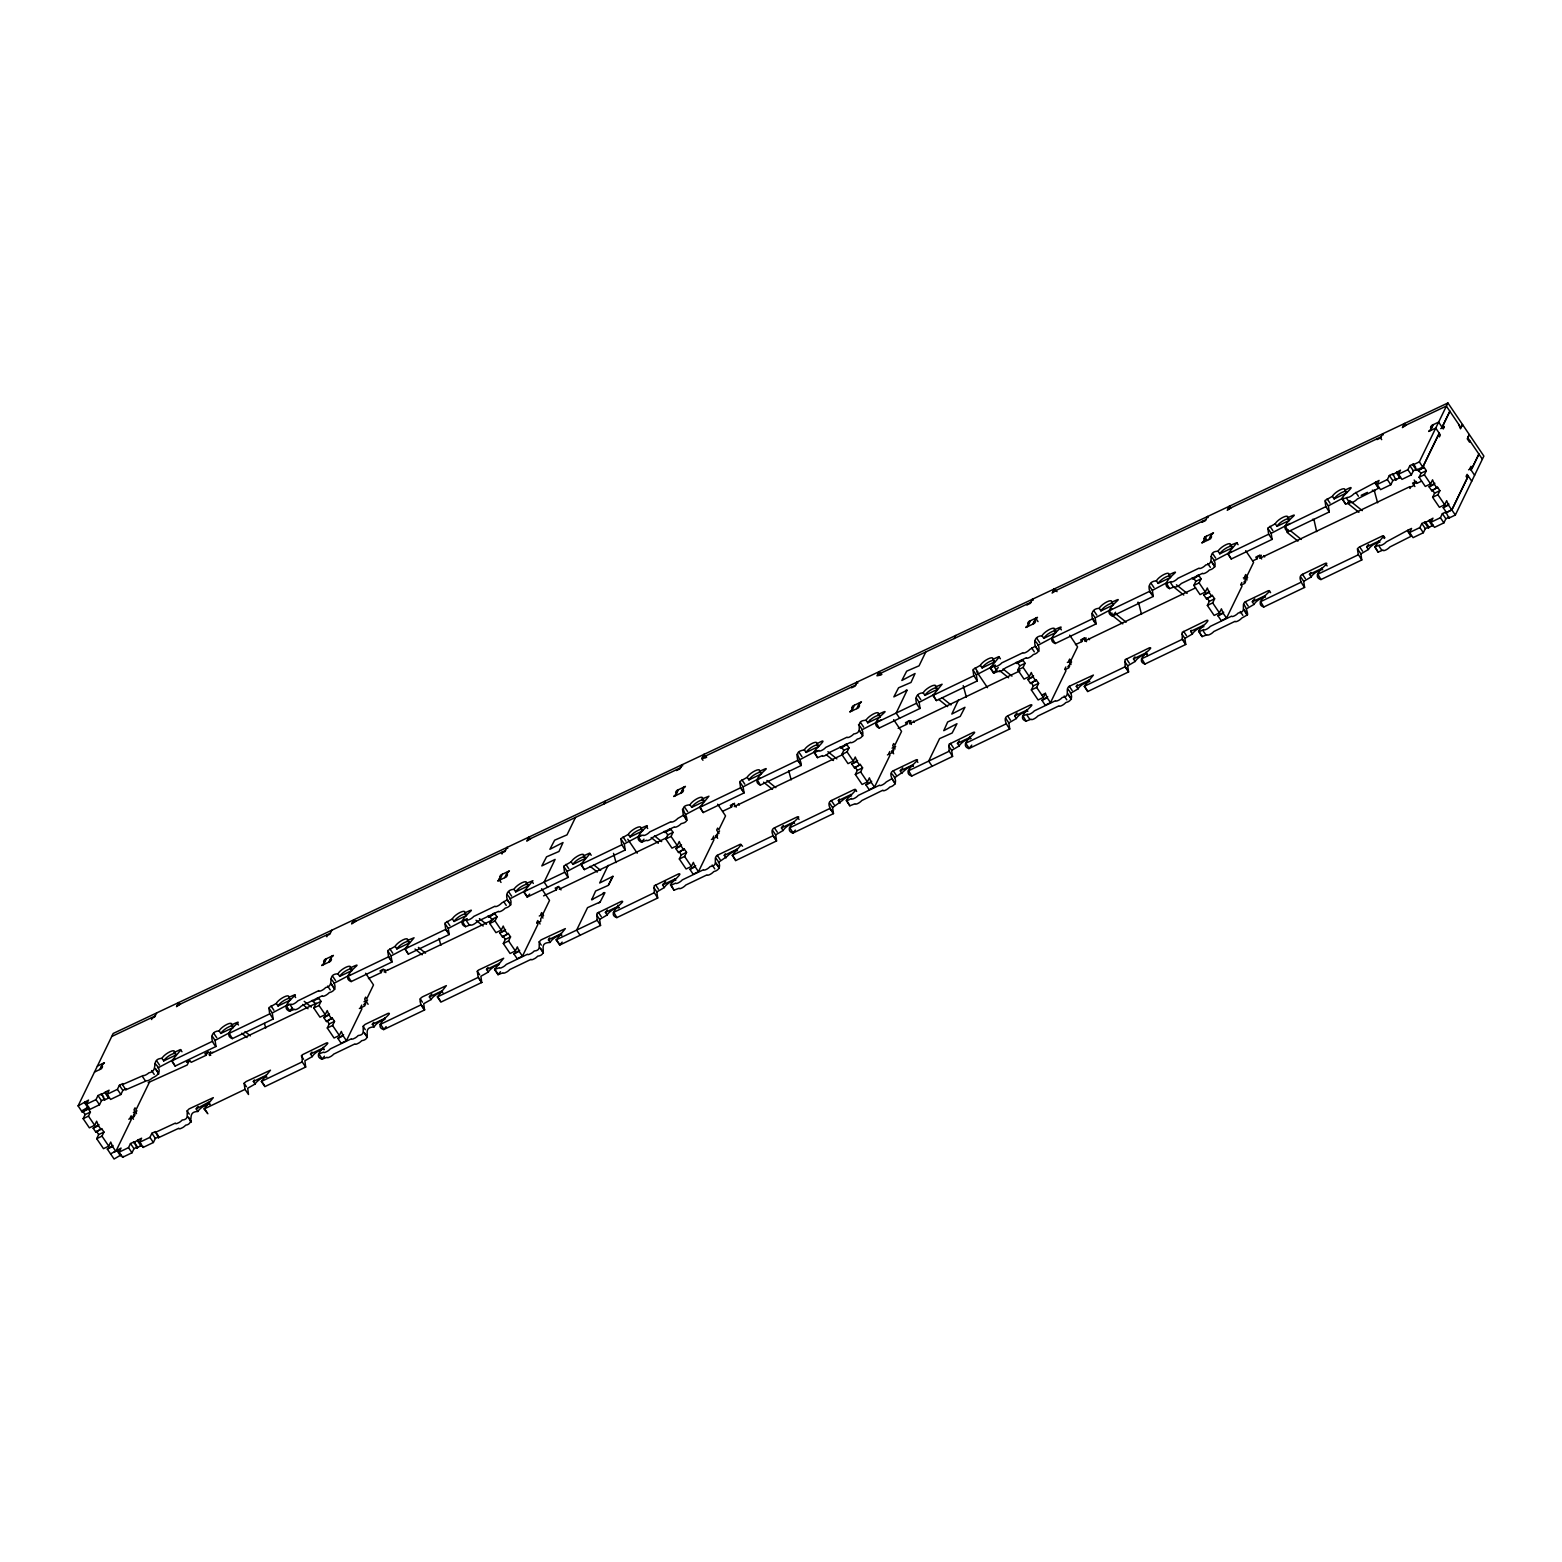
<?xml version="1.0" encoding="UTF-8"?>
<svg xmlns="http://www.w3.org/2000/svg" width="1562" height="1562" viewBox="0 0 1562 1562"><rect width="100%" height="100%" fill="white"/><g stroke="black" fill="none" stroke-linecap="round" stroke-linejoin="round"><path stroke-width="1.5" d="M155.009 1063.585C162.409 1070.517 158.992 1075.007 152.354 1077.975A4.335 1.269 -34.1 0 1 146.711 1080.689L125.878 1089.749L122.402 1084.614L143.216 1075.535A4.335 1.269 -34.1 0 0 148.878 1072.821C159.617 1070.751 149.757 1059.075 161.96 1058.314A7.576 2.226 -34.1 0 1 169.848 1051.812A7.576 2.226 -34.1 0 1 174.28 1052.398L180.431 1049.566L181.993 1051.753M158.387 1137.761L158.894 1136.745L155.36 1138.425L153.388 1142.505L143.118 1147.426L139.643 1142.291L149.913 1137.37L151.885 1133.29L155.399 1131.591L158.387 1137.761L178.869 1128.233A4.335 1.269 -34.1 0 0 180.645 1128.565L182.734 1127.569A4.335 1.269 -34.1 0 0 185.624 1125.206C195.758 1123.566 185.605 1111.714 197.944 1111.48L198.374 1110.777A7.556 2.206 -34.1 0 1 202.181 1107.165L208.917 1103.924A7.556 2.206 -34.1 0 1 210.167 1104.119M207.883 1113.765L204.173 1108.961L245.019 1089.358L244.102 1083.286L246.035 1081.587L270.48 1070.185L261.401 1081.431L302.188 1061.906L302.149 1054.858L326.419 1042.986C333.624 1041.366 309.627 1055.072 322.006 1059.192L327.063 1057.298A4.335 1.269 -34.1 0 0 328.723 1057.474L330.793 1056.478A4.335 1.269 -34.1 0 0 333.702 1054.116L355.004 1043.885A4.335 1.269 -34.1 0 0 356.663 1044.041L358.752 1043.045A4.335 1.269 -34.1 0 0 361.642 1040.702C373.455 1039.003 360.471 1027.484 373.962 1026.976L375.915 1024.535A7.576 2.226 -34.1 0 1 383.998 1019.615L384.935 1019.4M318.531 1054.057L323.568 1052.144A4.335 1.269 -34.1 0 0 325.247 1052.319L327.317 1051.324A4.335 1.269 -34.1 0 0 330.207 1048.961L351.509 1038.73A4.335 1.269 -34.1 0 0 353.188 1038.906L355.257 1037.91A4.335 1.269 -34.1 0 0 358.147 1035.547C367.226 1034.766 360.256 1027.366 365.196 1024.36L388.079 1013.367C394.971 1012.137 371.287 1025.473 383.686 1029.592L424.513 1009.989L423.732 1003.722L431.132 999.524A7.576 2.226 -34.1 0 1 441.167 992.163M445.365 924.157L448.274 928.453L449.173 934.525L408.346 954.128L404.87 948.974L445.697 929.37L444.897 923.103L452.316 918.905A7.576 2.226 -34.1 0 1 460.204 912.384A7.576 2.226 -34.1 0 1 464.636 912.989C484.864 903.422 451.769 921.17 465.515 926.676L470.572 924.763A4.335 1.269 -34.1 0 0 473.227 924.528A4.335 1.269 -34.1 0 0 477.211 921.58L498.512 911.349A4.335 1.269 -34.1 0 0 501.168 911.115A4.335 1.269 -34.1 0 0 505.151 908.166C512.648 906.409 512.668 900.102 507.025 894.557M478.851 977.988L481.721 982.459L480.901 976.27L488.32 972.052A7.576 2.226 -34.1 0 1 493.065 967.386A7.576 2.226 -34.1 0 1 499.293 964.496L498.883 963.578A7.615 2.226 -34.1 0 0 499.02 963.266M510.325 903.793C505.17 899.458 504.663 889.618 513.996 889.305A7.576 2.226 -34.1 0 1 521.884 882.784A7.576 2.226 -34.1 0 1 526.316 883.389L532.915 880.695L523.739 891.843L564.546 872.318L563.745 866.051L571.165 861.853A7.576 2.226 -34.1 0 1 579.053 855.332A7.576 2.226 -34.1 0 1 583.485 855.917L589.655 853.106L591.197 855.273M561.715 934.877A7.615 2.226 -34.1 0 0 560.953 934.896L560.016 935.091A7.576 2.226 -34.1 0 0 551.933 940.012L549.98 942.452C536.137 942.882 549.687 954.519 537.66 956.178A4.335 1.269 -34.1 0 1 534.77 958.541L532.681 959.537A4.335 1.269 -34.1 0 1 531.021 959.361L509.72 969.592A4.335 1.269 -34.1 0 1 506.81 971.954L504.741 972.95A4.335 1.269 -34.1 0 1 503.081 972.775L498.024 974.688L494.549 969.533L499.586 967.639A4.335 1.269 -34.1 0 0 501.265 967.815L503.335 966.8A4.335 1.269 -34.1 0 0 506.225 964.457L527.526 954.226A4.335 1.269 -34.1 0 0 529.206 954.382L531.275 953.386A4.335 1.269 -34.1 0 0 534.165 951.024C543.225 950.262 536.293 942.862 541.213 939.836L565.346 928.609L556.248 939.855L597.055 920.33L596.996 913.282L621.266 901.411C628.49 899.79 604.474 913.477 616.873 917.616L657.7 898.013L656.801 891.941L653.892 887.665M742.536 846.233L740.427 844.202L717.231 855.332C712.448 858.319 719.379 865.895 710.183 866.519A4.335 1.269 -34.1 0 1 706.219 869.468A4.335 1.269 -34.1 0 1 703.544 869.702L682.243 879.933A4.335 1.269 -34.1 0 1 678.259 882.881A4.335 1.269 -34.1 0 1 675.604 883.116C659.945 891.18 685.933 871.791 678.455 873.959L654.185 885.83L654.283 892.722L613.397 912.481M740.232 782.582L743.121 786.877L744.039 792.93L703.212 812.552L699.717 807.398L740.564 787.795L739.763 781.527L747.183 777.329A7.576 2.226 -34.1 0 1 755.071 770.808A7.576 2.226 -34.1 0 1 759.503 771.413C779.731 761.846 746.616 779.575 760.382 785.1L801.208 765.478C801.443 757.511 791.251 752.22 804.352 749.877A7.576 2.226 -34.1 0 1 812.26 743.356A7.576 2.226 -34.1 0 1 816.672 743.961C836.295 732.402 802.028 759.562 818.996 750.443A4.315 1.269 -34.1 0 0 821.788 750.365A4.315 1.269 -34.1 0 0 825.751 747.397L847.053 737.186A4.315 1.269 -34.1 0 0 849.728 736.932A4.315 1.269 -34.1 0 0 853.692 733.984C865.504 732.305 852.54 720.765 866.031 720.258A7.576 2.226 -34.1 0 1 870.268 715.943A7.576 2.226 -34.1 0 1 876.633 712.76A7.576 2.226 -34.1 0 1 878.332 714.361L880.089 716.919L867.769 722.835L866.031 720.258M776.041 839.829C773.698 837.408 769.207 829.988 774.401 827.88L797.284 816.887C804.469 815.266 780.61 828.914 792.891 833.112L833.483 813.607L832.566 807.554L829.656 803.258M894.87 782.777C892.546 780.336 888.036 772.936 893.249 770.808L916.133 759.835C923.298 758.136 899.322 771.96 911.739 776.041L952.566 756.438L951.648 750.365L948.759 746.089M973.419 670.625L976.328 674.901L977.226 680.973L936.399 700.577L932.924 695.441L973.751 675.819L972.95 669.551L980.37 665.353A7.576 2.226 -34.1 0 1 988.258 658.832A7.576 2.226 -34.1 0 1 992.69 659.437L998.86 656.606L1000.402 658.793M1038.379 650.241C1033.224 645.907 1032.716 636.085 1042.03 635.754A7.576 2.226 -34.1 0 1 1049.937 629.232A7.576 2.226 -34.1 0 1 1054.37 629.837C1074.636 620.231 1041.385 638.136 1055.248 643.524L1096.075 623.902L1095.157 617.849L1092.268 613.554M1268.285 529.03L1271.175 533.325L1272.093 539.398L1231.266 559.001L1227.771 553.846L1268.617 534.243L1267.817 527.976L1275.236 523.778A7.576 2.226 -34.1 0 1 1283.124 517.256A7.576 2.226 -34.1 0 1 1287.557 517.862C1307.667 508.314 1274.885 526.023 1288.435 531.549L1329.262 511.945L1328.364 505.873L1325.455 501.578M1377.098 484.493L1387.368 479.573L1389.34 475.492L1392.855 473.813L1395.842 479.964L1396.35 478.948L1392.816 480.647L1390.844 484.708L1380.574 489.648L1377.098 484.493L1379.07 480.432L1353.805 493.865A4.335 1.269 -34.1 0 1 1350.369 496.54A4.335 1.269 -34.1 0 1 1347.401 497.341C1329.184 505.268 1364.797 479.3 1344.726 490.409A7.576 2.226 -34.1 0 0 1340.294 489.804A7.576 2.226 -34.1 0 0 1332.406 496.325L1324.986 500.523L1325.845 506.654L1284.999 526.335M180.88 1049.879L171.664 1060.949L175.159 1066.085L215.986 1046.481C210.87 1041.893 209.035 1031.369 219.129 1030.881A7.576 2.226 -34.1 0 1 227.017 1024.36A7.576 2.226 -34.1 0 1 231.449 1024.965C251.716 1015.359 218.465 1033.263 232.328 1038.632L273.155 1019.029L272.257 1012.957L269.347 1008.681M228.853 1033.497L269.679 1013.894L268.879 1007.627L276.298 1003.429A7.576 2.226 -34.1 0 1 284.186 996.907A7.576 2.226 -34.1 0 1 288.619 997.513C308.768 987.945 275.908 1005.655 289.497 1011.18L294.554 1009.286A4.335 1.269 -34.1 0 0 297.21 1009.052A4.335 1.269 -34.1 0 0 301.193 1006.104L322.377 995.716A4.335 1.269 -34.1 0 0 325.15 995.638A4.335 1.269 -34.1 0 0 329.133 992.69C336.631 990.913 336.65 984.626 331.007 979.062M286.061 1005.967L291.059 1004.151A4.335 1.269 -34.1 0 0 293.715 1003.897A4.335 1.269 -34.1 0 0 297.698 1000.949L318.882 990.581A4.335 1.269 -34.1 0 0 321.674 990.484A4.335 1.269 -34.1 0 0 325.638 987.535C335.81 985.895 325.697 974.083 337.978 973.809A7.576 2.226 -34.1 0 1 345.866 967.288A7.576 2.226 -34.1 0 1 350.298 967.893C370.565 958.307 337.314 976.211 351.177 981.58L392.003 961.977L391.086 955.905L388.196 951.609M347.682 976.426L388.528 956.823L387.727 950.555L395.147 946.357A7.576 2.226 -34.1 0 1 403.035 939.836A7.576 2.226 -34.1 0 1 407.467 940.441L414.067 937.766L404.948 948.817M878.352 714.342C898.56 704.813 865.407 722.464 879.23 728.029L920.057 708.426C914.942 703.837 913.106 693.313 923.201 692.806A7.576 2.226 -34.1 0 1 931.089 686.284A7.576 2.226 -34.1 0 1 935.521 686.889L942.12 684.215L932.924 695.441M1096.075 623.902C1090.823 619.333 1089.241 608.692 1099.218 608.301A7.576 2.226 -34.1 0 1 1107.107 601.78A7.576 2.226 -34.1 0 1 1111.539 602.385C1131.532 592.779 1098.926 610.527 1112.417 616.053L1153.244 596.45L1152.346 590.377L1149.437 586.101M1152.736 595.337C1147.562 591.002 1147.074 581.162 1156.388 580.849A7.576 2.226 -34.1 0 1 1164.276 574.328A7.576 2.226 -34.1 0 1 1168.708 574.933C1188.936 565.366 1155.841 583.095 1169.587 588.601L1174.644 586.707A4.335 1.269 -34.1 0 0 1177.299 586.472A4.335 1.269 -34.1 0 0 1181.282 583.524L1202.584 573.293A4.335 1.269 -34.1 0 0 1205.239 573.059A4.335 1.269 -34.1 0 0 1209.222 570.11C1216.72 568.334 1216.739 562.047 1211.097 556.502M1166.111 583.466L1171.149 581.572A4.335 1.269 -34.1 0 0 1173.804 581.318A4.335 1.269 -34.1 0 0 1177.787 578.37L1199.089 568.138A4.335 1.269 -34.1 0 0 1201.744 567.904A4.335 1.269 -34.1 0 0 1205.727 564.956C1216.388 563.589 1205.513 551.464 1218.048 551.23A7.576 2.226 -34.1 0 1 1225.955 544.708A7.576 2.226 -34.1 0 1 1230.368 545.314L1236.987 542.639L1227.869 553.69M620.797 838.794L624.292 843.929L625.19 850.001L584.364 869.604L580.888 864.469L621.715 844.847L620.915 838.599L628.334 834.381A7.576 2.226 -34.1 0 1 636.242 827.88A7.576 2.226 -34.1 0 1 640.654 828.465C660.765 818.918 627.983 836.627 641.533 842.152L646.59 840.258A4.315 1.269 -34.1 0 0 649.245 840.024A4.315 1.269 -34.1 0 0 653.228 837.076L674.53 826.845A4.315 1.269 -34.1 0 0 677.186 826.591A4.315 1.269 -34.1 0 0 681.169 823.643C697.179 820.636 672.441 806.343 690.013 804.781A7.576 2.226 -34.1 0 1 697.902 798.26A7.576 2.226 -34.1 0 1 702.314 798.865L708.933 796.19L699.815 807.242M638.097 836.939L643.095 835.104A4.315 1.269 -34.1 0 0 645.77 834.869A4.315 1.269 -34.1 0 0 649.733 831.921L671.035 821.69A4.315 1.269 -34.1 0 0 673.71 821.456A4.315 1.269 -34.1 0 0 677.674 818.508L683.375 815.247L682.477 809.175M756.906 779.946L797.733 760.343L796.815 754.27M908.244 770.906L949.091 751.283L949.032 744.254L973.302 732.363C980.35 730.489 956.764 744.469 968.909 748.588L1009.735 728.985L1008.837 722.913L1005.928 718.618M1009.735 728.985C1007.685 726.31 1001.984 718.325 1007.607 715.904L1030.49 704.911C1037.695 703.31 1013.699 716.997 1026.078 721.136L1031.135 719.223A4.315 1.269 -34.1 0 0 1033.79 718.989A4.315 1.269 -34.1 0 0 1037.773 716.04L1059.075 705.809A4.315 1.269 -34.1 0 0 1061.73 705.575A4.315 1.269 -34.1 0 0 1065.714 702.627C1073.211 700.869 1073.231 694.563 1067.588 689.018M1022.602 715.982L1027.64 714.088A4.315 1.269 -34.1 0 0 1030.315 713.854A4.315 1.269 -34.1 0 0 1034.278 710.905L1055.58 700.674A4.315 1.269 -34.1 0 0 1058.255 700.44A4.315 1.269 -34.1 0 0 1062.219 697.492C1071.22 696.711 1064.425 689.35 1069.267 686.304L1093.4 675.057L1084.301 686.304L1125.109 666.779L1125.05 659.75L1149.32 647.859C1156.485 646.238 1132.723 659.828 1144.926 664.065L1185.753 644.462L1184.855 638.389L1181.946 634.113M1141.49 658.852L1182.278 639.327L1182.239 632.278L1206.508 620.407C1213.85 618.337 1188.272 637.335 1203.658 629.564A4.315 1.269 -34.1 0 0 1206.333 629.33A4.315 1.269 -34.1 0 0 1210.296 626.382L1231.598 616.15A4.315 1.269 -34.1 0 0 1234.273 615.916A4.315 1.269 -34.1 0 0 1238.236 612.968C1247.433 612.343 1240.501 604.767 1245.285 601.78L1268.168 590.787C1275.236 589.089 1251.67 603.088 1263.775 607.013L1304.602 587.41L1303.684 581.337L1300.795 577.042M1304.602 587.41C1302.532 584.735 1296.851 576.729 1302.454 574.328L1325.337 563.335C1332.562 561.734 1308.565 575.421 1320.944 579.561L1361.771 559.957L1360.873 553.885L1357.964 549.59M1317.449 574.406L1358.296 554.803L1357.378 548.731L1359.311 547.051L1382.839 535.746L1384.947 537.777M832.976 812.494C830.633 810.073 826.142 802.653 831.335 800.545L854.219 789.552C861.658 787.307 835.865 807.085 851.505 798.455A4.335 1.269 -34.1 0 0 854.277 798.377A4.335 1.269 -34.1 0 0 858.26 795.409L879.562 785.198A4.335 1.269 -34.1 0 0 882.237 784.944A4.335 1.269 -34.1 0 0 886.201 781.996L891.941 778.677M621.774 844.71L625.19 850.001M1243.938 609.707C1250.576 623.199 1246.671 606.329 1243.606 604.494M331.398 984.138L334.307 988.316M445.756 929.234L448.665 933.412M1268.656 534.106L1272.093 539.398M191.384 1121.809L188.494 1117.396M424.552 1009.911C422.228 1007.49 417.074 999.329 422.365 996.907L446.361 985.622L437.419 996.907L440.855 1002.14L481.721 982.459M740.603 787.658L743.532 791.817M958.463 699.893L951.824 714.049L964.965 707.293L960.24 716.392L947.665 721.976L943.76 730.665L956.959 723.714L952.156 733.008L939.582 738.611L928.668 761.104L932.143 766.239M547.598 887.255L544.123 882.12L555.115 859.412L541.819 865.914L546.544 856.835L558.962 851.485L563.023 842.543L549.883 849.279L554.627 840.2L567.026 834.85L575.46 817.453M899.634 718.227L896.158 713.092L907.112 690.228L893.855 696.886L898.58 687.788L910.997 682.457L915.059 673.515L901.86 680.466L906.663 671.172L919.061 665.822L925.778 651.959M580.107 935.267L576.632 930.132L587.546 907.639L600.12 902.035L604.924 892.742L591.725 899.692L595.63 891.004L608.204 885.42L612.929 876.321L599.671 882.979L608.145 865.368M846.331 800.623L849.826 805.777L855.117 803.747A4.335 1.269 -34.1 0 0 857.772 803.512A4.335 1.269 -34.1 0 0 861.755 800.564L882.94 790.177A4.335 1.269 -34.1 0 0 885.713 790.099A4.335 1.269 -34.1 0 0 889.696 787.15C897.057 785.276 897.193 779.067 891.57 773.541M523.7 891.922L527.195 897.057L568.021 877.453L567.104 871.381L564.214 867.105M1084.262 686.382L1087.757 691.517L1128.584 671.914L1127.666 665.842L1124.777 661.566M556.209 939.933L559.704 945.069L600.53 925.465L599.613 919.393L596.723 915.117M999.309 656.919L990.093 667.989L993.569 673.124L998.626 671.23A4.335 1.269 -34.1 0 0 1001.281 670.996A4.335 1.269 -34.1 0 0 1005.264 668.028L1026.449 657.661A4.335 1.269 -34.1 0 0 1029.221 657.563A4.335 1.269 -34.1 0 0 1033.204 654.615C1040.565 652.76 1040.702 646.531 1035.079 641.006M154.911 1132.606L175.393 1123.098A4.335 1.269 -34.1 0 0 177.17 1123.41L179.239 1122.414A4.335 1.269 -34.1 0 0 182.129 1120.052C191.15 1119.31 184.296 1111.832 189.178 1108.864L213.311 1097.637L204.173 1108.961M590.026 853.574L580.927 864.391M741.384 844.515L732.266 855.332L735.722 860.564L776.548 840.942L775.631 834.889L772.741 830.593M1383.795 536.059L1374.677 546.876L1378.114 552.108L1383.053 550.058A4.315 1.269 -34.1 0 0 1385.826 549.961A4.315 1.269 -34.1 0 0 1389.809 547.012L1411.052 536.293L1408.065 530.123L1411.579 528.444L1409.607 532.505L1413.083 537.66L1423.353 532.72L1425.325 528.659L1428.859 526.96L1425.364 521.825L1421.85 523.504L1419.878 527.585L1409.607 532.505M197.944 1111.48L196.207 1108.903L208.761 1102.128A7.576 2.226 -34.1 0 0 208.722 1101.893M600.53 925.465L597.114 920.057M732.266 855.332L773.092 835.729M797.733 760.343L801.208 765.478M1067.92 694.231L1071.415 699.366M212.53 1041.268L171.664 1060.949M215.986 1046.481L215.068 1040.409L212.178 1036.133M187.85 1116.791L191.365 1121.867M245.019 1089.358L248.495 1094.493L247.714 1088.226L255.114 1084.028A7.576 2.226 -34.1 0 1 259.878 1079.342A7.576 2.226 -34.1 0 1 266.106 1076.472M331.339 984.275L334.834 989.429M261.362 1081.509L264.837 1086.644L305.664 1067.041L304.883 1060.774L312.302 1056.576A7.576 2.226 -34.1 0 1 317.691 1051.46A7.576 2.226 -34.1 0 1 324.037 1049M388.528 956.823L392.003 961.977M445.697 929.37L449.173 934.525M462.04 921.521L467.077 919.627A4.335 1.269 -34.1 0 0 469.732 919.393A4.335 1.269 -34.1 0 0 473.716 916.445L495.017 906.214A4.335 1.269 -34.1 0 0 497.692 905.98A4.335 1.269 -34.1 0 0 501.656 903.031L507.396 899.692M437.419 996.907L478.206 977.382L477.289 971.31L478.499 970.08L503.686 958.228L494.588 969.455M568.021 877.453L564.604 872.045M539.866 947.783L543.361 952.918M683.375 815.247L686.87 820.382M740.564 787.795L744.039 792.93M814.075 752.493L817.551 757.648L822.491 755.598A4.315 1.269 -34.1 0 0 825.263 755.5A4.315 1.269 -34.1 0 0 829.227 752.552L850.548 742.321A4.315 1.269 -34.1 0 0 853.203 742.087A4.315 1.269 -34.1 0 0 857.187 739.138C865.641 737.576 863.474 729.649 858.495 724.67M916.601 703.212L875.735 722.894M920.057 708.426L919.139 702.353L916.25 698.077M990.093 667.989L995.014 665.939A4.335 1.269 -34.1 0 0 997.786 665.842A4.335 1.269 -34.1 0 0 1001.769 662.893L1023.071 652.662A4.335 1.269 -34.1 0 0 1025.746 652.428A4.335 1.269 -34.1 0 0 1029.709 649.48L1035.45 646.141M1038.906 651.354L1035.411 646.219M1108.981 610.84L1149.808 591.237M1211.429 561.695L1214.924 566.85M670.567 885.029L674.042 890.164L679.099 888.27A4.335 1.269 -34.1 0 0 681.754 888.036A4.335 1.269 -34.1 0 0 685.738 885.068L707.039 874.857A4.335 1.269 -34.1 0 0 709.695 874.603A4.335 1.269 -34.1 0 0 713.678 871.655C721.175 869.897 721.195 863.591 715.552 858.046M789.415 827.958L830.027 808.394M895.397 783.89L891.902 778.735M1006.299 723.772L965.472 743.375M1128.584 671.914L1125.109 666.779M1182.278 639.327L1185.753 644.462M1301.146 582.196L1260.319 601.8M121.035 1154.904L114.085 1159.024L107.29 1149.046L112.562 1146.508L110.726 1142.056L108.754 1146.137L103.483 1148.675L96.707 1138.678L101.979 1136.14L103.971 1132.059L101.647 1128.623L95.868 1132.177L93.173 1128.213L98.445 1125.675L96.629 1121.223L94.657 1125.304L89.366 1127.842L83.157 1118.665L88.448 1116.127L90.42 1112.066L88.097 1108.629L82.317 1112.183L78.1 1105.876L111.722 1036.504M1439.227 433.182L1422.845 467.018L1416.383 470.103L1412.907 464.968L1419.35 461.864L1447.915 402.976L1483.9 456.124L1482.318 459.228M1442.097 427.266L1449.887 411.177M1471.131 470.123L1478.902 454.054M1432.94 525.008L1428.351 527.976L1424.876 522.84L1432.979 518.174L1430.987 522.235L1440.398 517.725L1442.39 513.644L1445.904 511.965L1448.892 518.115L1455.354 515.03L1482.377 459.189L1467.714 437.653L1469.295 434.548M99.773 1069.521L102.662 1063.585M78.1 1105.876L88.565 1100.078L86.593 1104.139L96.004 1099.628L97.976 1095.548L101.51 1093.869L103.834 1097.285M82.317 1112.183L88.097 1108.629M81.536 1111.031L88.526 1106.911M83.157 1118.665L85.129 1114.585L90.42 1112.066M125.878 1089.749L126.366 1088.734L122.851 1090.432L120.879 1094.493L110.609 1099.433L107.134 1094.279L109.106 1090.217L105.591 1091.897L108.579 1098.066L104.498 1100.019L101.51 1093.869M101.003 1094.884L105.591 1091.897M85.051 1101.757L90.069 1109.293L99.48 1104.764L101.471 1100.702L104.986 1099.004L104.498 1100.019M93.173 1128.213L98.953 1124.66M95.868 1132.177L101.647 1128.623M107.134 1094.279L117.404 1089.358L119.376 1085.278L122.89 1083.579L122.402 1084.614M96.707 1138.678L98.679 1134.598L103.971 1132.059M107.29 1149.046L113.05 1145.493M133.844 1116.361L134.176 1113.628L136.929 1110.758L133.395 1112.437M149.581 1081.9L136.148 1109.547L134.996 1107.848L134 1109.879L136.519 1113.647M110.57 1153.908L121.075 1148.07L119.102 1152.151L128.514 1147.64L130.486 1143.56L134.02 1141.861L136.909 1146.157M128.767 1119.212L134.039 1116.693L135.015 1114.643L133.258 1115.502M117.56 1149.769L122.578 1157.286L123.086 1156.271M139.643 1142.291L141.615 1138.21L138.1 1139.909L141.576 1145.044L137.007 1148.031L134.02 1141.861M122.578 1157.286L131.989 1152.776L133.981 1148.695L137.495 1147.016L137.007 1148.031M133.512 1142.876L138.1 1139.909M143.118 1147.426L143.606 1146.41M323.471 964.711L326.341 958.775M328.742 962.172L331.632 956.237M312.127 1000.383L315.719 1003.936L313.747 1007.998L319.956 1017.174L325.228 1014.636L327.219 1010.575L329.035 1015.007L323.764 1017.545L326.458 1021.528L332.218 1017.975L334.541 1021.392L332.569 1025.473L327.298 1028.011L334.053 1038.008L339.344 1035.469L341.317 1031.408L343.152 1035.84L337.861 1038.379L341.16 1043.24L346.432 1040.702L361.915 1008.837L360.744 1007.119L361.74 1005.088M312.908 1001.515L318.687 997.962L320.991 1001.398L319.019 1005.459L313.747 1007.998M323.764 1017.545L329.523 1013.992M326.458 1021.528L332.218 1017.975M327.298 1028.011L329.27 1023.93L334.541 1021.392M337.861 1038.379L343.64 1034.825M500.465 878.156L497.731 881.046L506.518 876.809L507.513 874.779L505.756 875.618M499.489 880.207L502.359 874.251M504.76 877.668L507.65 871.733M488.145 915.859L488.926 917.011L494.705 913.458L497.009 916.874L495.037 920.955L489.765 923.493L495.974 932.651L501.246 930.132L503.237 926.051L505.053 930.503L499.781 933.041L502.476 937.005L508.236 933.451L510.559 936.888L508.587 940.949L503.315 943.487L510.071 953.484L515.362 950.965L517.334 946.884L519.17 951.336L513.878 953.874L517.178 958.736L522.45 956.198L537.933 924.313L536.762 922.595L537.758 920.565L540.081 924.001M489.765 923.493L491.737 919.413L497.009 916.874M488.926 917.011L494.705 913.458M499.781 933.041L505.541 929.488M502.476 937.005L508.236 933.451M503.315 943.487L505.287 939.426L510.559 936.888M513.878 953.874L519.658 950.321M539.28 915.996L542.795 914.297L549.531 900.415L541.623 888.719M543.576 915.488L540.823 918.378L540.686 921.443L537.172 923.122M612.929 876.321L608.516 885.107M675.506 795.683L678.377 789.747M680.778 793.145L683.668 787.209M664.162 831.335L664.943 832.487L670.723 828.934L673.027 832.37L671.055 836.431L665.783 838.97L671.992 848.146L677.264 845.608L679.255 841.527L681.071 845.979L675.799 848.517L678.494 852.501L684.254 848.947L686.577 852.364L684.605 856.445L679.333 858.983L686.089 868.98L691.38 866.441L693.352 862.361L695.188 866.812L689.896 869.351L693.196 874.212L698.468 871.674L713.951 839.809L712.78 838.091L713.775 836.041M665.783 838.97L667.755 834.909L673.027 832.37M664.943 832.487L670.723 828.934M675.799 848.517L681.559 844.964M678.494 852.501L684.254 848.947M679.333 858.983L681.305 854.902L686.577 852.364M689.896 869.351L695.676 865.797M717.661 838.306L715.923 835.729L719.574 830.984M851.524 711.159L854.394 705.223M856.796 708.64L859.686 702.685M840.18 746.831L840.961 747.964L846.741 744.41L849.045 747.847L847.073 751.927L841.801 754.446L848.01 763.623L853.282 761.084L855.273 757.023L857.089 761.475L851.817 763.994L854.512 767.977L860.271 764.423L862.595 767.86L860.623 771.921L855.332 774.459L862.107 784.456L867.398 781.918L869.37 777.856L871.205 782.308L865.914 784.846L869.214 789.689L874.486 787.15L889.969 755.286L888.798 753.567L889.793 751.537M841.801 754.446L843.773 750.385L849.045 747.847M840.961 747.964L846.741 744.41M851.817 763.994L857.577 760.44M854.512 767.977L860.271 764.423M855.332 774.459L857.323 770.378L862.595 767.86M865.914 784.846L871.694 781.293M893.679 753.782L891.941 751.205L895.592 746.46L892.078 748.159M1027.542 626.655L1030.412 620.719M1032.814 624.117L1035.704 618.181L1038.027 621.598M1016.198 662.308L1016.979 663.459L1022.759 659.906L1025.062 663.323L1023.09 667.404L1017.819 669.942L1024.028 679.119L1029.299 676.58L1031.291 672.5L1033.107 676.951L1027.835 679.49L1030.51 683.453L1036.289 679.9L1038.613 683.336L1036.641 687.417L1031.35 689.935L1038.125 699.952L1043.416 697.413L1045.388 693.333L1047.223 697.784L1041.932 700.323L1045.232 705.184L1050.504 702.646L1065.987 670.762L1064.815 669.063L1065.811 667.013M1017.819 669.942L1019.791 665.861L1025.062 663.323M1016.979 663.459L1022.759 659.906M1027.835 679.49L1033.595 675.936M1030.51 683.453L1036.289 679.9M1031.35 689.935L1033.341 685.874L1038.613 683.336M1041.932 700.323L1047.711 696.769M1067.334 662.444L1070.849 660.765L1077.585 646.863L1069.677 635.168M1071.61 661.956L1067.959 666.701L1069.716 665.861L1068.74 667.892L1065.206 669.571M1210.726 535.707L1213.479 532.818L1204.673 537.035L1203.697 539.085L1205.454 538.226M1203.56 542.131L1206.43 536.196M1208.832 539.593L1211.721 533.657M1192.216 577.803L1192.997 578.936L1198.757 575.382L1201.08 578.819L1199.108 582.88L1193.837 585.418L1200.046 594.595L1205.317 592.057L1207.289 587.995L1209.125 592.428L1203.853 594.966L1206.528 598.949L1212.307 595.395L1214.631 598.812L1212.659 602.893L1207.367 605.431L1214.143 615.428L1219.434 612.89L1221.406 608.829L1223.241 613.28L1217.95 615.799L1221.25 620.661L1226.521 618.122L1242.005 586.258L1240.833 584.539L1241.829 582.509M1193.837 585.418L1195.809 581.357L1201.08 578.819M1192.997 578.936L1198.757 575.382M1203.853 594.966L1209.613 591.412M1206.528 598.949L1212.307 595.395M1207.367 605.431L1209.359 601.35L1214.631 598.812M1217.95 615.799L1223.729 612.245M1243.352 577.94L1246.867 576.241L1253.603 562.359L1245.695 550.664M1342.129 498.942L1345.604 504.096L1350.896 502.495A4.335 1.269 -34.1 0 0 1353.844 501.675A4.335 1.269 -34.1 0 0 1357.28 499L1378.543 488.281L1375.556 482.111M1392.367 474.828L1400.47 470.162L1398.478 474.223L1407.889 469.713L1409.881 465.632L1413.395 463.953L1415.719 467.37M1395.842 479.964L1400.431 476.996M1412.907 464.968L1413.395 463.953M1430.46 430.585L1433.33 424.649M1396.936 471.841L1401.973 479.378L1411.384 474.848L1413.356 470.787L1416.871 469.088L1416.383 470.103M1417.476 469.654L1421.049 473.208L1419.077 477.269L1425.286 486.446L1430.577 483.908L1432.549 479.827L1434.385 484.279L1429.093 486.817L1431.788 490.8L1437.567 487.246L1439.891 490.663L1437.899 494.744L1432.627 497.282L1439.403 507.279L1444.674 504.741L1446.666 500.68L1448.482 505.112L1443.21 507.65L1446.49 512.512L1451.781 509.973L1467.245 478.109L1466.093 476.39L1467.089 474.34L1471.736 481.194M1422.748 467.116L1438.231 435.232L1439.383 436.95L1440.379 434.919L1435.732 428.047L1428.683 431.444L1431.436 428.554M1449.829 411.333L1443.093 425.215L1444.245 426.934L1443.268 428.984L1438.622 422.111L1431.573 425.489L1430.577 427.539L1432.354 426.68M1418.237 470.787L1424.017 467.233L1426.34 470.67L1424.368 474.731L1419.077 477.269M1458.635 424.337L1460.47 428.789L1462.442 424.708M1374.677 546.876L1379.676 545.06A4.315 1.269 -34.1 0 0 1382.35 544.826A4.315 1.269 -34.1 0 0 1386.314 541.877L1408.065 530.123M1429.093 486.817L1434.873 483.263M1431.788 490.8L1437.567 487.246M1432.627 497.282L1434.599 493.201L1439.891 490.663M1424.876 522.84L1425.364 521.825M1469.217 434.705L1467.245 438.785L1469.569 442.222L1470.057 441.187M1428.351 527.976L1428.859 526.96M1443.21 507.65L1448.97 504.096M1429.445 519.853L1434.482 527.39L1443.893 522.86L1445.865 518.799L1449.38 517.1L1448.892 518.115M1468.592 469.771L1472.107 468.092L1478.863 454.191M1468.26 476.059L1451.938 509.739L1445.416 512.98M1455.354 515.03L1448.482 505.112M212.666 1052.768L316.305 1003.234M387.825 970.041L493.612 919.471M151.709 1019.537L151.651 1017.643M151.124 1018.678L154.618 1017.018L156.727 1012.879M179.493 1003.839L178.615 1002.55L176.526 1006.67L180.548 1003.995M148.214 1082.622L187.147 1065.03L189.236 1060.891M186.503 1062.277L190.017 1060.618L191.169 1062.336L206.067 1055.307L207.629 1052.202M209.62 1055.541L210.616 1051.597M326.849 936.79L326.809 934.896M326.282 935.931L329.777 934.271L331.886 930.151M355.706 921.248L351.665 923.943L353.773 919.803L354.633 921.092M368.456 978.593L381.206 972.579L382.788 969.475M385.248 969.885L384.193 971.954L388.079 969.514M502.007 854.063L501.949 852.169M501.441 853.203L504.936 851.544L507.045 847.405M530.846 838.521L526.824 841.196L528.932 837.076L529.791 838.364M543.596 895.866L556.365 889.832L557.946 886.728M559.782 888.212L559.255 889.247L667.657 837.252M603.928 804L605.509 800.896M676.932 769.5L676.405 770.535L679.919 768.894L682.008 764.755L682.711 765.79M682.203 764.677L680.622 767.762L527.351 840.161M702.959 760.264L701.807 758.546L704.091 754.329M705.575 756.379L706.707 757.14M723.011 811.108L731.524 807.085L733.086 804M734.843 805.523L734.316 806.558L843.129 754.368M852.091 686.772L851.563 687.807L855.078 686.148L857.343 681.93M878 673.749L878.527 672.714M879.23 671.601L876.965 675.799L881.046 675.018M880.734 673.632L881.866 674.413M898.17 728.38L906.663 724.358L908.244 721.253M911.037 720.726L909.474 723.811L1020.123 670.762M954.226 638.526L955.807 635.422M1027.425 603.947L1026.898 604.982L1030.393 603.322L1032.502 599.203L1033.204 600.218M1054.389 588.854L1052.124 593.072L1056.146 590.377L1057.005 591.666M1075.437 644.637L1081.822 641.611L1083.403 638.526M1086.195 637.979L1084.633 641.084L1195.613 587.859M1141.51 614.374L1138.542 602.463M1202.408 521.298L1201.881 522.333L1205.376 520.673L1207.66 516.456M1229.548 506.127L1227.263 510.325L1231.305 507.65M1252.724 560.895L1256.98 558.884L1258.562 555.779M1261.354 555.252L1259.773 558.337L1410.056 486.563L1410.115 488.457M1287.439 532.134L1288.416 530.201M1316.649 531.627L1313.896 519.326M1377.547 438.551L1377.04 439.586L1380.535 437.926L1382.8 433.728M1348.416 503.335L1349.783 500.621L1362.279 510.657M1462.52 424.552L1460.939 427.637L1446.334 406.061L1403.125 426.485L1404.707 423.38L1402.422 427.597L1406.444 424.903M1377.625 502.827L1374.482 491.308L1375.263 489.765M1409.549 487.598L1413.044 485.938L1415.133 481.818L1415.836 482.834M1031.974 600.238L1032.502 599.203M209.035 1054.682L212.94 1052.261M175.159 1066.085L172.464 1061.477M232.328 1038.632L229.634 1034.024M351.177 981.58L348.482 976.972M322.006 1059.192L324.466 1056.224M408.346 954.128L405.651 949.52M383.686 1029.592L386.126 1026.624M465.515 926.676L462.84 922.049M527.195 897.057L529.635 894.089M498.024 974.688L500.484 971.72M584.364 869.604L581.669 864.997M559.704 945.069L562.144 942.101M641.533 842.152L643.993 839.184M616.873 917.616L614.178 913.009M703.212 812.552L700.518 807.925M674.042 890.164L671.367 885.556M760.382 785.1L757.687 780.473M735.722 860.564L733.027 855.937M817.551 757.648L814.876 753.021M792.891 833.112L795.331 830.125M879.23 728.029L876.536 723.421M849.826 805.777L847.131 801.15M936.399 700.577L933.705 695.969M911.739 776.041L909.045 771.433M993.569 673.124L998.255 667.521M968.909 748.588L971.798 745.094M1055.248 643.524L1052.554 638.897M1026.078 721.136L1023.403 716.528M1112.417 616.053L1115.6 612.206M1169.587 588.601L1166.912 583.993M1144.926 664.065L1142.232 659.457M1231.266 559.001L1228.572 554.393M1198.62 631.478L1202.096 636.613L1199.421 632.005M1288.435 531.549L1285.741 526.941M1263.775 607.013L1261.081 602.405M1345.604 504.096L1342.929 499.489M1320.944 579.561L1318.25 574.953M1378.114 552.108L1375.439 547.481M289.497 1011.18L291.957 1008.212M1087.757 691.517L1085.063 686.909M373.962 1026.976L372.4 1024.067M549.98 942.452L548.652 939.192A7.38 2.167 -34.1 0 1 549.297 938.352A7.556 2.206 -34.1 0 1 549.746 937.903M196.207 1108.903L196.617 1108.2A7.576 2.226 -34.1 0 1 198.159 1106.462M157.899 1067.861L174.71 1059.016M215.068 1040.409L229.809 1032.56M272.257 1012.957L289.068 1004.112M333.917 983.357L350.728 974.493M391.086 955.905L407.916 947.041M448.274 928.453L467.175 918.593M509.934 898.833L526.745 889.989M624.292 843.929L641.103 835.084M599.613 919.393L607.149 915A7.576 2.226 -34.1 0 1 613.202 909.474A7.576 2.226 -34.1 0 1 619.411 907.62M685.952 814.329L702.763 805.465M656.801 891.941L664.338 887.548A7.576 2.226 -34.1 0 1 669.083 882.862A7.576 2.226 -34.1 0 1 675.292 879.992M718.461 862.341L727.072 856.425A7.576 2.226 -34.1 0 1 736.034 850.587M800.31 759.425L817.121 750.561M775.631 834.889L783.167 830.476A7.576 2.226 -34.1 0 1 787.912 825.81A7.576 2.226 -34.1 0 1 794.14 822.92M861.97 729.805L880.87 719.945M832.566 807.554L842.055 800.72A7.576 2.226 -34.1 0 1 850.138 795.8M919.139 702.353L935.97 693.508M894.479 777.817L903.09 771.901A7.576 2.226 -34.1 0 1 912.989 765.868M976.328 674.901L995.209 665.041M951.648 750.365L959.185 745.972A7.595 2.226 -34.1 0 1 964.691 740.778L969.221 738.611A7.595 2.226 -34.1 0 1 970.939 738.396M1037.988 645.301L1052.729 637.433M1008.837 722.913L1016.374 718.52A7.595 2.226 -34.1 0 1 1021.86 713.326L1027.347 710.964M1095.157 617.849L1111.988 608.985M1070.497 693.313L1078.034 688.901A7.576 2.226 -34.1 0 1 1082.271 684.586L1089.007 681.344A7.576 2.226 -34.1 0 1 1089.768 681.344M1152.346 590.377L1167.068 582.528M1127.666 665.842L1135.203 661.448A7.595 2.226 -34.1 0 1 1140.709 656.274L1145.239 654.087A7.595 2.226 -34.1 0 1 1147.484 654.068M1214.006 560.778L1230.817 551.933M1184.855 638.389L1192.392 633.996A7.595 2.226 -34.1 0 1 1197.878 628.822L1202.428 626.635A7.595 2.226 -34.1 0 1 1203.365 626.44M1271.175 533.325L1290.075 523.465M1246.515 608.789L1254.052 604.396A7.576 2.226 -34.1 0 1 1258.289 600.062L1264.088 597.035M1328.364 505.873L1343.086 498.024M1303.684 581.337L1311.221 576.944A7.576 2.226 -34.1 0 1 1315.458 572.61L1321.257 569.583A7.576 2.226 -34.1 0 1 1322.213 569.369M1360.873 553.885L1368.41 549.492A7.595 2.226 -34.1 0 1 1373.896 544.298L1378.445 542.131M567.104 871.381L583.934 862.536M743.121 786.877L759.952 778.013M437.516 996.751L440.484 1000.949M556.365 939.68L559.333 943.897M431.854 994.037L430.878 994.974A7.615 2.226 -34.1 0 0 430.39 995.463M869.722 720.414L870.229 719.926A7.634 2.226 -34.1 0 1 872.631 718.071A7.576 2.226 -34.1 0 1 877.805 715.474M1017.096 713.033L1016.569 713.502A7.576 2.226 -34.1 0 0 1016.12 713.971M1254.774 598.91L1254.266 599.378A7.576 2.226 -34.1 0 0 1253.388 600.296M600.12 902.035L598.91 902.875M603.069 893.073L604.24 892.527M113.831 1152.346L115.451 1151.565M1202.096 636.613L1207.153 634.719A4.315 1.269 -34.1 0 0 1209.808 634.484A4.315 1.269 -34.1 0 0 1213.791 631.536L1235.093 621.305A4.315 1.269 -34.1 0 0 1237.748 621.071A4.315 1.269 -34.1 0 0 1241.731 618.103L1247.433 614.862M97.371 1066.124L104.42 1062.726L101.686 1065.616M100.769 1067.471L102.526 1066.631L101.55 1068.662L94.501 1072.059M325.365 960.806L323.607 961.665L324.584 959.615L333.389 955.397L330.636 958.267M501.382 876.302L499.625 877.141L500.601 875.11L509.407 870.874L506.654 873.763M677.4 791.778L675.643 792.617L676.619 790.587L685.425 786.369L682.672 789.24M853.418 707.274L851.661 708.113L852.637 706.083L861.443 701.846L858.69 704.735M1029.436 622.75L1027.679 623.589L1028.655 621.559L1037.461 617.341L1034.708 620.212M324.447 962.68L321.713 965.55L330.5 961.333L331.495 959.302L329.738 960.142M676.483 793.652L673.749 796.522L682.535 792.305L683.531 790.274L681.774 791.114M852.501 709.128L849.767 712.018L858.553 707.781L859.549 705.751L857.792 706.59M1028.518 624.624L1025.785 627.494L1034.571 623.277L1035.567 621.227L1033.81 622.086M1204.536 540.101L1201.803 542.99L1210.589 538.753L1211.585 536.723L1209.828 537.562M1440.73 428.632L1444.245 426.934M161.96 1058.314L163.698 1060.891L176.018 1054.975A7.576 2.226 -34.1 0 0 176.155 1054.662M219.129 1030.881L220.867 1033.439L233.187 1027.523L231.449 1024.965M276.298 1003.429L278.036 1005.987L290.376 1000.071A7.576 2.226 -34.1 0 0 290.493 999.778M337.978 973.809L339.715 976.387L352.036 970.471A7.576 2.226 -34.1 0 0 352.251 969.865M395.147 946.357L396.885 948.935L409.205 943.018L407.467 940.441M452.316 918.905L454.054 921.482L466.374 915.566A7.576 2.226 -34.1 0 0 466.511 915.254M513.996 889.305L515.733 891.863L528.054 885.947L526.316 883.389M572.903 864.411L585.223 858.495A7.576 2.226 -34.1 0 0 585.164 857.03L584.93 856.913A7.634 2.226 -34.1 0 0 582.977 857.03A7.576 2.226 -34.1 0 0 577.764 859.647A7.634 2.226 -34.1 0 0 575.363 861.502L574.855 861.99A7.576 2.226 -34.1 0 0 572.922 864.411L571.165 861.853M630.072 836.959L642.412 831.043A7.576 2.226 -34.1 0 0 642.353 829.578L642.119 829.461A7.576 2.226 -34.1 0 0 634.953 832.195A7.634 2.226 -34.1 0 0 632.551 834.049L632.024 834.538A7.576 2.226 -34.1 0 0 630.091 836.959L628.334 834.381M690.013 804.781L691.751 807.359L704.072 801.443A7.576 2.226 -34.1 0 0 704.189 801.13M748.92 779.907L761.241 773.991A7.576 2.226 -34.1 0 0 761.182 772.526L760.948 772.409A7.634 2.226 -34.1 0 0 758.995 772.526A7.576 2.226 -34.1 0 0 753.782 775.142A7.634 2.226 -34.1 0 0 751.381 776.997L750.873 777.466A7.576 2.226 -34.1 0 0 748.94 779.887L747.183 777.329M806.09 752.454L818.41 746.538A7.576 2.226 -34.1 0 0 818.371 745.054L818.137 744.937A7.576 2.226 -34.1 0 0 810.971 747.671A7.634 2.226 -34.1 0 0 808.569 749.545L808.042 750.014A7.576 2.226 -34.1 0 0 806.109 752.435L804.352 749.877M923.201 692.806L924.938 695.383L937.259 689.467A7.576 2.226 -34.1 0 0 937.2 688.002M980.37 665.353L982.107 667.931L994.428 662.015A7.576 2.226 -34.1 0 0 994.564 661.702M1042.03 635.754L1043.787 638.331L1056.107 632.415L1054.37 629.837M1099.218 608.301L1100.956 610.879L1113.276 604.963A7.576 2.226 -34.1 0 0 1113.413 604.65M1156.388 580.849L1158.125 583.407L1170.446 577.491L1168.708 574.933M1218.048 551.23L1219.805 553.807L1232.125 547.891L1230.368 545.314M1275.236 523.778L1276.974 526.355L1289.294 520.439A7.576 2.226 -34.1 0 0 1289.431 520.126M1332.406 496.325L1334.143 498.903L1346.464 492.987L1344.726 490.409M1051.753 638.37L1092.599 618.767M1420.502 468.932L1424.017 467.233M315.719 1003.936L320.991 1001.398M1421.049 473.208L1426.34 470.67M364.024 1001.711L367.558 1000.012L363.887 1004.756L365.645 1003.917L364.668 1005.948L359.377 1008.486M1244.113 579.131L1247.628 577.432L1243.977 582.177L1245.734 581.337L1244.758 583.368L1241.224 585.067M715.923 835.729L717.68 834.889L716.704 836.92L711.413 839.458M891.941 751.205L893.698 750.365L892.722 752.396L887.431 754.934M1041.874 695.031L1045.388 693.333M255.114 1084.028L253.376 1081.451L265.696 1075.535A7.615 2.226 -34.1 0 0 265.833 1075.242M312.302 1056.576L310.545 1053.999L322.865 1048.082A7.615 2.226 -34.1 0 0 323.119 1047.223M372.225 1024.399L384.545 1018.483A7.556 2.206 -34.1 0 0 384.779 1017.604M431.132 999.524L429.394 996.947L441.714 991.03A7.615 2.226 -34.1 0 0 441.851 990.718M498.883 963.578L486.563 969.494L488.32 972.052M548.242 939.875L560.563 933.959A7.556 2.206 -34.1 0 0 560.778 933.373M617.849 905.199A7.576 2.226 -34.1 0 1 617.732 906.507L605.412 912.423L607.149 915M664.338 887.548L662.581 884.971L674.901 879.055A7.576 2.226 -34.1 0 0 675.038 878.742M736.698 849.142A7.556 2.206 -34.1 0 1 736.581 849.455L724.26 855.371L725.998 857.928M783.167 830.476L781.43 827.919L793.75 822.002A7.576 2.226 -34.1 0 0 793.886 821.69M840.102 803.141L838.364 800.584L850.685 794.667A7.556 2.206 -34.1 0 0 850.821 794.355M902.016 773.424L900.278 770.847L912.598 764.931A7.556 2.206 -34.1 0 0 912.716 764.619M959.185 745.972L957.447 743.395L969.768 737.479A7.576 2.226 -34.1 0 0 969.982 736.385M1016.374 718.52L1014.617 715.943L1026.937 710.027A7.576 2.226 -34.1 0 0 1027.074 709.714M1078.034 688.901L1076.296 686.343L1088.616 680.427A7.576 2.226 -34.1 0 0 1088.734 680.114M1135.203 661.448L1133.465 658.871L1145.786 652.955A7.576 2.226 -34.1 0 0 1146.02 652.096M1192.392 633.996L1190.634 631.419L1202.955 625.503A7.576 2.226 -34.1 0 0 1203.091 625.21M1254.052 604.396L1252.314 601.819L1264.634 595.903A7.576 2.226 -34.1 0 0 1264.751 595.591M1311.221 576.944L1309.483 574.367L1321.803 568.451A7.576 2.226 -34.1 0 0 1322.018 567.846M1368.41 549.492L1366.652 546.915L1378.973 540.999A7.576 2.226 -34.1 0 0 1379.109 540.686M380.191 1024.438L421.037 1004.835M1447.915 402.976L113.206 1033.458L111.624 1036.543L155.165 1015.983M177.053 1005.635L330.304 933.236M352.211 922.908L505.463 850.509M702.51 757.433L855.781 685.035M877.668 674.686L1030.92 602.288M1052.827 591.959L1206.079 519.56M1227.966 509.212L1381.238 436.813M1361.224 495.31L1367.433 492.381M734.589 803.278L730.352 805.387L731.524 807.085M909.748 720.551L905.511 722.64L906.663 724.358M1084.907 637.804L1080.67 639.912L1081.822 641.611M1260.046 555.076L1255.809 557.165L1256.98 558.884M1421.498 481.174L1417.242 483.166L1416.09 481.467L1412.575 483.107L1414.899 486.543M701.807 758.546L705.887 757.746M905.706 690.482L906.761 690.111M592.603 899.536L591.568 899.458M1358.92 512.316L1348.221 503.706A2.148 1.816 26.9 0 1 1347.908 502.261M1290.602 530.846L1301.302 539.456M1297.944 541.116L1287.244 532.525A2.148 1.816 26.9 0 1 1287.81 529.987M1176.42 584.793L1187.12 593.384M1173.062 586.453L1183.762 595.044M1115.444 613.593L1126.143 622.184M1122.785 623.863L1112.085 615.252A2.167 1.816 26.9 0 1 1112.105 613.144M1003.058 668.966L1011.961 676.131M999.68 670.625L1008.603 677.791M942.081 697.765L951.004 704.931M938.723 699.425L947.626 706.59M827.899 751.693L836.822 758.859M826.318 754.797L833.464 760.518M766.922 780.492L775.845 787.658M763.564 782.172L772.487 789.337M654.517 835.865L661.663 841.606M651.159 837.525L658.305 843.265M593.56 864.665L600.687 870.405M590.182 866.344L597.328 872.065M479.378 918.612L486.504 924.333M476.019 920.272L483.146 926.012M418.401 947.412L425.528 953.152M415.043 949.071L422.17 954.812M304.219 1001.34L311.365 1007.08M302.637 1004.444L308.007 1008.74M245.019 1031.584L250.389 1035.879M241.661 1033.243L247.03 1037.539M1472.107 468.092L1470.955 466.374L1469.959 468.405L1474.606 475.258M1419.35 461.864L1423.529 468.249M1434.385 484.279L1437.06 488.262M1424.368 474.731L1430.577 483.908M1437.899 494.744L1444.674 504.741M1432.276 489.785L1434.599 493.201M1409.881 465.632L1413.356 470.787M1442.39 513.644L1445.865 518.799M1407.889 469.713L1411.384 474.848M1440.398 517.725L1443.893 522.86M1414.157 480.022L1416.48 483.439M1382.624 433.806L1383.327 434.822M1380.535 437.926L1381.687 439.644M1396.448 472.876L1399.923 478.011M1428.957 520.868L1432.432 526.023M1389.34 475.492L1392.816 480.647M1421.85 523.504L1425.325 528.659M1387.368 479.573L1390.844 484.708M1419.878 527.585L1423.353 532.72M1375.048 483.146L1378.543 488.281M1407.577 531.139L1411.052 536.293M1355.796 492.381L1358.413 496.247M1383.092 536.742L1384.264 538.46M1378.973 540.999L1379.851 542.287M1346.717 498.454L1349.314 502.32M1379.226 546.466L1381.823 550.312M1327.134 498.864L1330.023 503.159M1359.643 546.876L1362.533 551.171M1325.845 506.537L1329.262 511.945M1358.354 554.549L1361.771 559.957M1325.923 564.194L1327.095 565.913M1287.557 517.862L1289.294 520.439M1321.803 568.451L1322.682 569.74M1269.945 526.316L1272.854 530.611M1302.454 574.328L1305.363 578.623M1263.814 555.662L1264.673 556.931M1229.372 506.205L1230.231 507.494M1259.323 555.506L1261.647 558.942M1236.928 542.951L1238.08 544.669M1269.437 590.963L1270.589 592.681M1264.634 595.903L1265.493 597.192M1207.485 516.534L1208.168 517.569M1246.867 576.241L1245.695 574.523L1244.719 576.573L1247.042 579.99M1204.673 537.035L1206.996 540.472M1212.776 553.768L1215.685 558.064M1245.285 601.78L1248.194 606.076M1211.507 561.441L1214.396 565.737M1244.016 609.453L1246.906 613.749M1207.719 563.491L1210.335 567.338M1240.228 611.484L1242.844 615.35M1197.507 575.265L1198.269 576.398M1209.125 592.428L1211.819 596.411M1223.241 613.28L1226.521 618.122M1199.108 582.88L1205.317 592.057M1212.659 602.893L1219.434 612.89M1193.485 577.92L1195.809 581.357M1207.035 597.934L1209.359 601.35M1202.955 625.503L1203.833 626.792M1170.699 582.977L1173.296 586.824M1203.209 630.97L1205.805 634.836M1151.116 583.387L1154.006 587.663M1183.625 631.399L1186.515 635.675M1182.336 639.073L1185.246 643.349M1149.769 591.315L1153.244 596.45M1111.539 602.385L1113.276 604.963M1145.786 652.955L1147.523 655.532M1109.723 611.445L1112.632 615.74M1093.927 610.84L1096.836 615.116M1126.436 658.852L1129.346 663.128M1092.658 618.513L1095.567 622.789M1125.167 666.525L1128.076 670.801M1088.655 638.389L1089.515 639.678M1054.213 588.933L1055.092 590.221M1084.165 638.253L1086.488 641.67M1060.227 628.158L1061.379 629.876M1088.616 680.427L1089.475 681.696M1070.849 660.765L1069.677 659.047L1068.701 661.077L1071.024 664.514M1036.758 638.292L1039.667 642.568M1069.267 686.304L1072.176 690.58M1067.998 693.977L1070.888 698.253M1031.701 647.996L1034.317 651.862M1064.21 696.008L1066.826 699.874M1021.489 659.769L1022.251 660.921M1033.107 676.951L1035.801 680.934M1047.223 697.784L1050.504 702.646M1023.09 667.404L1029.299 676.58M1036.641 687.417L1043.416 697.413M1017.467 662.444L1019.791 665.861M1031.018 682.438L1033.341 685.874M992.69 659.437L994.428 662.015M1026.937 710.027L1027.816 711.315M994.682 667.482L997.278 671.348M1027.191 715.494L1029.807 719.34M990.894 668.516L993.783 672.792M975.098 667.892L977.988 672.187M1007.607 715.904L1010.497 720.199M976.719 671.719L987.516 687.69M973.809 675.565L977.226 680.973M935.521 686.889L937.259 689.467M969.768 737.479L970.646 738.767M966.214 743.981L969.123 748.257M917.909 695.344L920.819 699.639M950.418 743.356L953.328 747.651M949.149 751.029L952.566 756.438M913.497 721.136L914.375 722.425M879.055 671.68L879.933 672.968M909.006 720.98L911.329 724.417M893.659 719.692L901.567 731.387L894.831 745.269L893.659 743.551L892.683 745.601L895.006 749.018M916.718 760.674L917.87 762.393M857.167 682.008L857.87 683.043M912.598 764.931L913.458 766.22M860.74 722.796L863.649 727.091M893.249 770.808L896.158 775.103M859.471 730.469L862.361 734.765M859.393 730.723L862.888 735.878M845.472 744.293L846.233 745.445M857.089 761.475L859.783 765.439M871.205 782.308L874.486 787.15M847.073 751.927L853.282 761.084M860.623 771.921L867.398 781.918M841.449 746.948L843.773 750.385M855 766.962L857.323 770.378M855.488 789.728L856.64 791.446M816.672 743.961L818.41 746.538M850.685 794.667L851.544 795.956M799.08 752.415L801.97 756.691M831.335 800.545L834.245 804.82M797.811 760.089L800.701 764.365M829.988 808.472L833.483 813.607M797.87 817.746L799.041 819.464M759.503 771.413L761.241 773.991M793.75 822.002L794.628 823.291M790.196 828.485L793.105 832.78M741.891 779.868L744.801 784.144M774.401 827.88L777.31 832.155M773.073 835.807L776.548 840.942M738.338 803.864L739.216 805.152M703.915 754.407L704.774 755.696M733.867 803.727L736.19 807.144M717.641 804.215L725.549 815.891L718.813 829.793L717.641 828.075L716.665 830.105L718.989 833.542M702.334 798.865L704.072 801.443M736.581 849.455L737.44 850.743M684.722 807.32L687.631 811.596M717.231 855.332L720.141 859.608M683.453 814.993L686.343 819.289M715.962 863.005L718.852 867.281M715.884 863.259L719.379 868.394M712.174 865.036L714.791 868.902M669.454 828.817L670.215 829.949M681.071 845.979L683.765 849.962M695.188 866.812L698.468 871.674M671.055 836.431L677.264 845.608M684.605 856.445L691.38 866.441M665.432 831.472L667.755 834.909M678.982 851.466L681.305 854.902M646.512 826.806L647.683 828.504M640.654 828.465L642.412 831.043M674.901 879.055L675.78 880.343M638.858 837.544L641.748 841.82M627.768 839.204L637.218 853.164M623.062 836.92L625.952 841.215M655.571 884.932L658.461 889.227M654.283 892.605L657.7 898.013M583.485 855.937L585.223 858.495M617.732 906.507L618.611 907.795M565.874 864.372L568.783 868.667M598.383 912.384L601.292 916.679M561.031 889.891L558.708 886.455L555.213 888.114L556.365 889.832M532.173 881.71L533.325 883.428M507.025 847.405L507.728 848.439M560.563 933.959L561.715 935.677M542.795 914.297L541.623 912.598L540.647 914.629L542.971 918.065M524.5 892.449L527.409 896.744M508.704 891.824L511.614 896.119M498.708 879.015L501.031 882.432M538.968 941.71L541.292 945.127M540.53 948.368L543.42 952.664M507.357 899.771L510.852 904.906M503.647 901.547L506.264 905.413M493.436 913.321L494.197 914.473M505.053 930.503L507.748 934.466M519.17 951.336L522.45 956.198M495.037 920.955L501.246 930.132M508.587 940.949L515.362 950.965M489.414 915.976L491.737 919.413M502.964 935.989L505.287 939.426M464.636 912.989L466.374 915.566M466.628 921.033L469.225 924.88M494.763 969.201L497.673 973.497M447.044 921.443L449.934 925.719M477.289 971.31L479.612 974.747M478.206 977.382L481.682 982.537M441.714 991.03L442.886 992.749M389.856 948.895L392.765 953.191M420.119 998.762L422.443 1002.199M388.587 956.569L391.496 960.864M421.681 1005.44L424.591 1009.716M385.873 972.638L383.549 969.201L380.054 970.861L381.206 972.579M365.606 973.243L373.513 984.919L366.777 998.821L365.606 997.103L364.629 999.133L368.105 1004.288M350.298 967.893L352.036 970.471M380.406 1024.125L383.315 1028.401M332.686 976.348L335.596 980.643M362.95 1026.214L365.274 1029.651M364.512 1032.892L367.402 1037.168M363.848 1032.287L367.343 1037.441M327.63 986.071L330.246 989.917M317.418 997.845L318.179 998.977M329.035 1015.007L331.73 1018.99M343.152 1035.84L346.432 1040.702M319.019 1005.459L325.228 1014.636M332.569 1025.473L339.344 1035.469M326.946 1020.513L329.27 1023.93M294.476 995.834L295.648 997.552M288.619 997.513L290.376 1000.071M322.865 1048.082L324.037 1049.801M290.61 1005.537L293.207 1009.403M286.822 1006.572L289.712 1010.868M318.746 1053.725L321.655 1058.021M271.027 1005.967L273.916 1010.243M301.271 1055.834L303.594 1059.27M269.757 1013.64L273.155 1019.029M302.188 1061.906L305.664 1067.041M237.307 1023.286L238.478 1025.004M265.696 1075.535L266.868 1077.253M261.576 1081.177L264.466 1085.473M213.838 1033.419L216.747 1037.695M244.102 1083.286L246.425 1086.722M210.714 1055.365L208.39 1051.948L204.895 1053.589L206.067 1055.307M174.28 1052.398L176.018 1054.975M208.527 1102.987L209.679 1104.705M204.388 1108.629L207.297 1112.905M156.669 1060.852L159.578 1065.147M186.932 1110.738L189.256 1114.155M155.399 1068.525L158.309 1072.821M155.341 1068.779L158.816 1073.934M151.612 1070.575L154.228 1074.441M142.532 1076.648L145.149 1080.494M156.376 1133.016L158.309 1135.886M119.376 1085.278L122.851 1090.432M151.885 1133.29L155.36 1138.425M117.404 1089.358L120.879 1094.493M149.913 1137.37L153.388 1142.505M133.453 1119.251L131.13 1115.815L130.134 1117.845L131.286 1119.563L115.842 1151.37L112.562 1146.508M105.084 1092.912L108.579 1098.066M137.593 1140.924L141.088 1146.078M97.976 1095.548L101.471 1100.702M130.486 1143.56L133.981 1148.695M96.004 1099.628L99.48 1104.764M128.514 1147.64L131.989 1152.776M84.563 1102.772L88.038 1107.927M117.072 1150.784L120.547 1155.939M86.828 1108.512L87.609 1109.645M98.445 1125.675L101.139 1129.658M88.448 1116.127L94.657 1125.304M101.979 1136.14L108.754 1146.137M82.806 1111.168L85.129 1114.585M96.356 1131.161L98.679 1134.598M963.207 685.581L966.351 697.101M788.673 770.632L791.192 779.848M613.515 853.36L616.033 862.575M439 938.411L440.894 945.322M264.466 1023.442L265.735 1028.05M1312.588 519.306A2.187 1.835 26.9 0 1 1313.505 520.107M1372.295 490.234A2.187 1.835 26.9 0 1 1374.501 491.308M1137.8 602.268A2.148 1.816 26.9 0 1 1138.347 602.854M1334.143 498.903A7.576 2.226 -34.1 0 1 1342.051 492.381A7.576 2.226 -34.1 0 1 1346.464 492.987M1276.974 526.355A7.576 2.226 -34.1 0 1 1283.359 520.634A7.576 2.226 -34.1 0 1 1289.411 519.131M1219.805 553.807A7.576 2.226 -34.1 0 1 1227.693 547.286A7.576 2.226 -34.1 0 1 1232.125 547.891M1158.125 583.407A7.576 2.226 -34.1 0 1 1166.033 576.905A7.576 2.226 -34.1 0 1 1170.446 577.491M1100.956 610.879A7.576 2.226 -34.1 0 1 1106.697 605.548A7.576 2.226 -34.1 0 1 1112.984 603.362M1043.787 638.331A7.576 2.226 -34.1 0 1 1051.675 631.809A7.576 2.226 -34.1 0 1 1056.107 632.415M982.107 667.931A7.576 2.226 -34.1 0 1 987.848 662.6A7.576 2.226 -34.1 0 1 994.154 660.433M924.938 695.383A7.576 2.226 -34.1 0 1 930.015 690.482A7.576 2.226 -34.1 0 1 936.321 687.788M691.771 807.339A7.576 2.226 -34.1 0 1 693.704 804.918L694.211 804.45A7.634 2.226 -34.1 0 1 696.613 802.595A7.576 2.226 -34.1 0 1 701.787 799.998M701.826 799.978A7.634 2.226 -34.1 0 1 703.818 799.842M880.207 716.607A7.576 2.226 -34.1 0 1 880.089 716.919M867.769 722.835A7.576 2.226 -34.1 0 1 869.722 720.394M880.187 715.611A7.576 2.226 -34.1 0 0 880.031 715.455L879.797 715.337A7.634 2.226 -34.1 0 0 877.844 715.455M163.698 1060.891A7.576 2.226 -34.1 0 1 169.418 1055.58A7.576 2.226 -34.1 0 1 175.725 1053.393M339.715 976.387A7.576 2.226 -34.1 0 1 346.413 970.49A7.576 2.226 -34.1 0 1 352.231 969.358M396.885 948.935A7.576 2.226 -34.1 0 1 404.773 942.413A7.576 2.226 -34.1 0 1 409.205 943.018M454.054 921.482A7.576 2.226 -34.1 0 1 460.126 915.957A7.576 2.226 -34.1 0 1 466.335 914.102M515.733 891.863A7.576 2.226 -34.1 0 1 523.621 885.342A7.576 2.226 -34.1 0 1 528.054 885.947M278.036 1005.987A7.576 2.226 -34.1 0 1 283.444 1000.871A7.576 2.226 -34.1 0 1 289.79 998.43M220.867 1033.439A7.576 2.226 -34.1 0 1 228.755 1026.917A7.576 2.226 -34.1 0 1 233.187 1027.523M310.487 1054.038A7.615 2.226 -34.1 0 1 311.97 1052.066M253.317 1081.49A7.615 2.226 -34.1 0 1 254.372 1079.967M372.654 1023.696A7.556 2.206 -34.1 0 1 373.728 1022.407M429.335 996.966A7.615 2.226 -34.1 0 1 430.038 995.873M486.504 969.514A7.615 2.226 -34.1 0 1 487.988 967.561M900.298 770.827A7.556 2.206 -34.1 0 1 901.372 769.324M902.25 768.406A7.556 2.206 -34.1 0 1 902.758 767.938M605.412 912.423A7.576 2.226 -34.1 0 1 606.134 911.329M606.896 910.451A7.576 2.226 -34.1 0 1 607.364 909.982M662.6 884.971A7.576 2.226 -34.1 0 1 663.674 883.448M664.553 882.53A7.576 2.226 -34.1 0 1 665.627 881.593M724.28 855.351A7.556 2.206 -34.1 0 1 725.354 853.828M781.43 827.919A7.576 2.226 -34.1 0 1 781.625 827.587M781.859 827.216A7.576 2.226 -34.1 0 1 783.382 825.478M838.384 800.564A7.556 2.206 -34.1 0 1 839.458 799.041M957.467 743.395A7.576 2.226 -34.1 0 1 957.877 742.692M958.17 742.301A7.576 2.226 -34.1 0 1 959.419 740.954M1014.636 715.943A7.576 2.226 -34.1 0 1 1015.71 714.42M1076.296 686.323A7.576 2.226 -34.1 0 1 1077.37 684.8M1133.485 658.871A7.576 2.226 -34.1 0 1 1134.969 656.899M1190.654 631.419A7.576 2.226 -34.1 0 1 1191.376 630.326M1252.314 601.819A7.576 2.226 -34.1 0 1 1253.036 600.726M1309.503 574.367A7.576 2.226 -34.1 0 1 1310.987 572.395M1366.672 546.895A7.576 2.226 -34.1 0 1 1368.624 544.474"/></g></svg>
